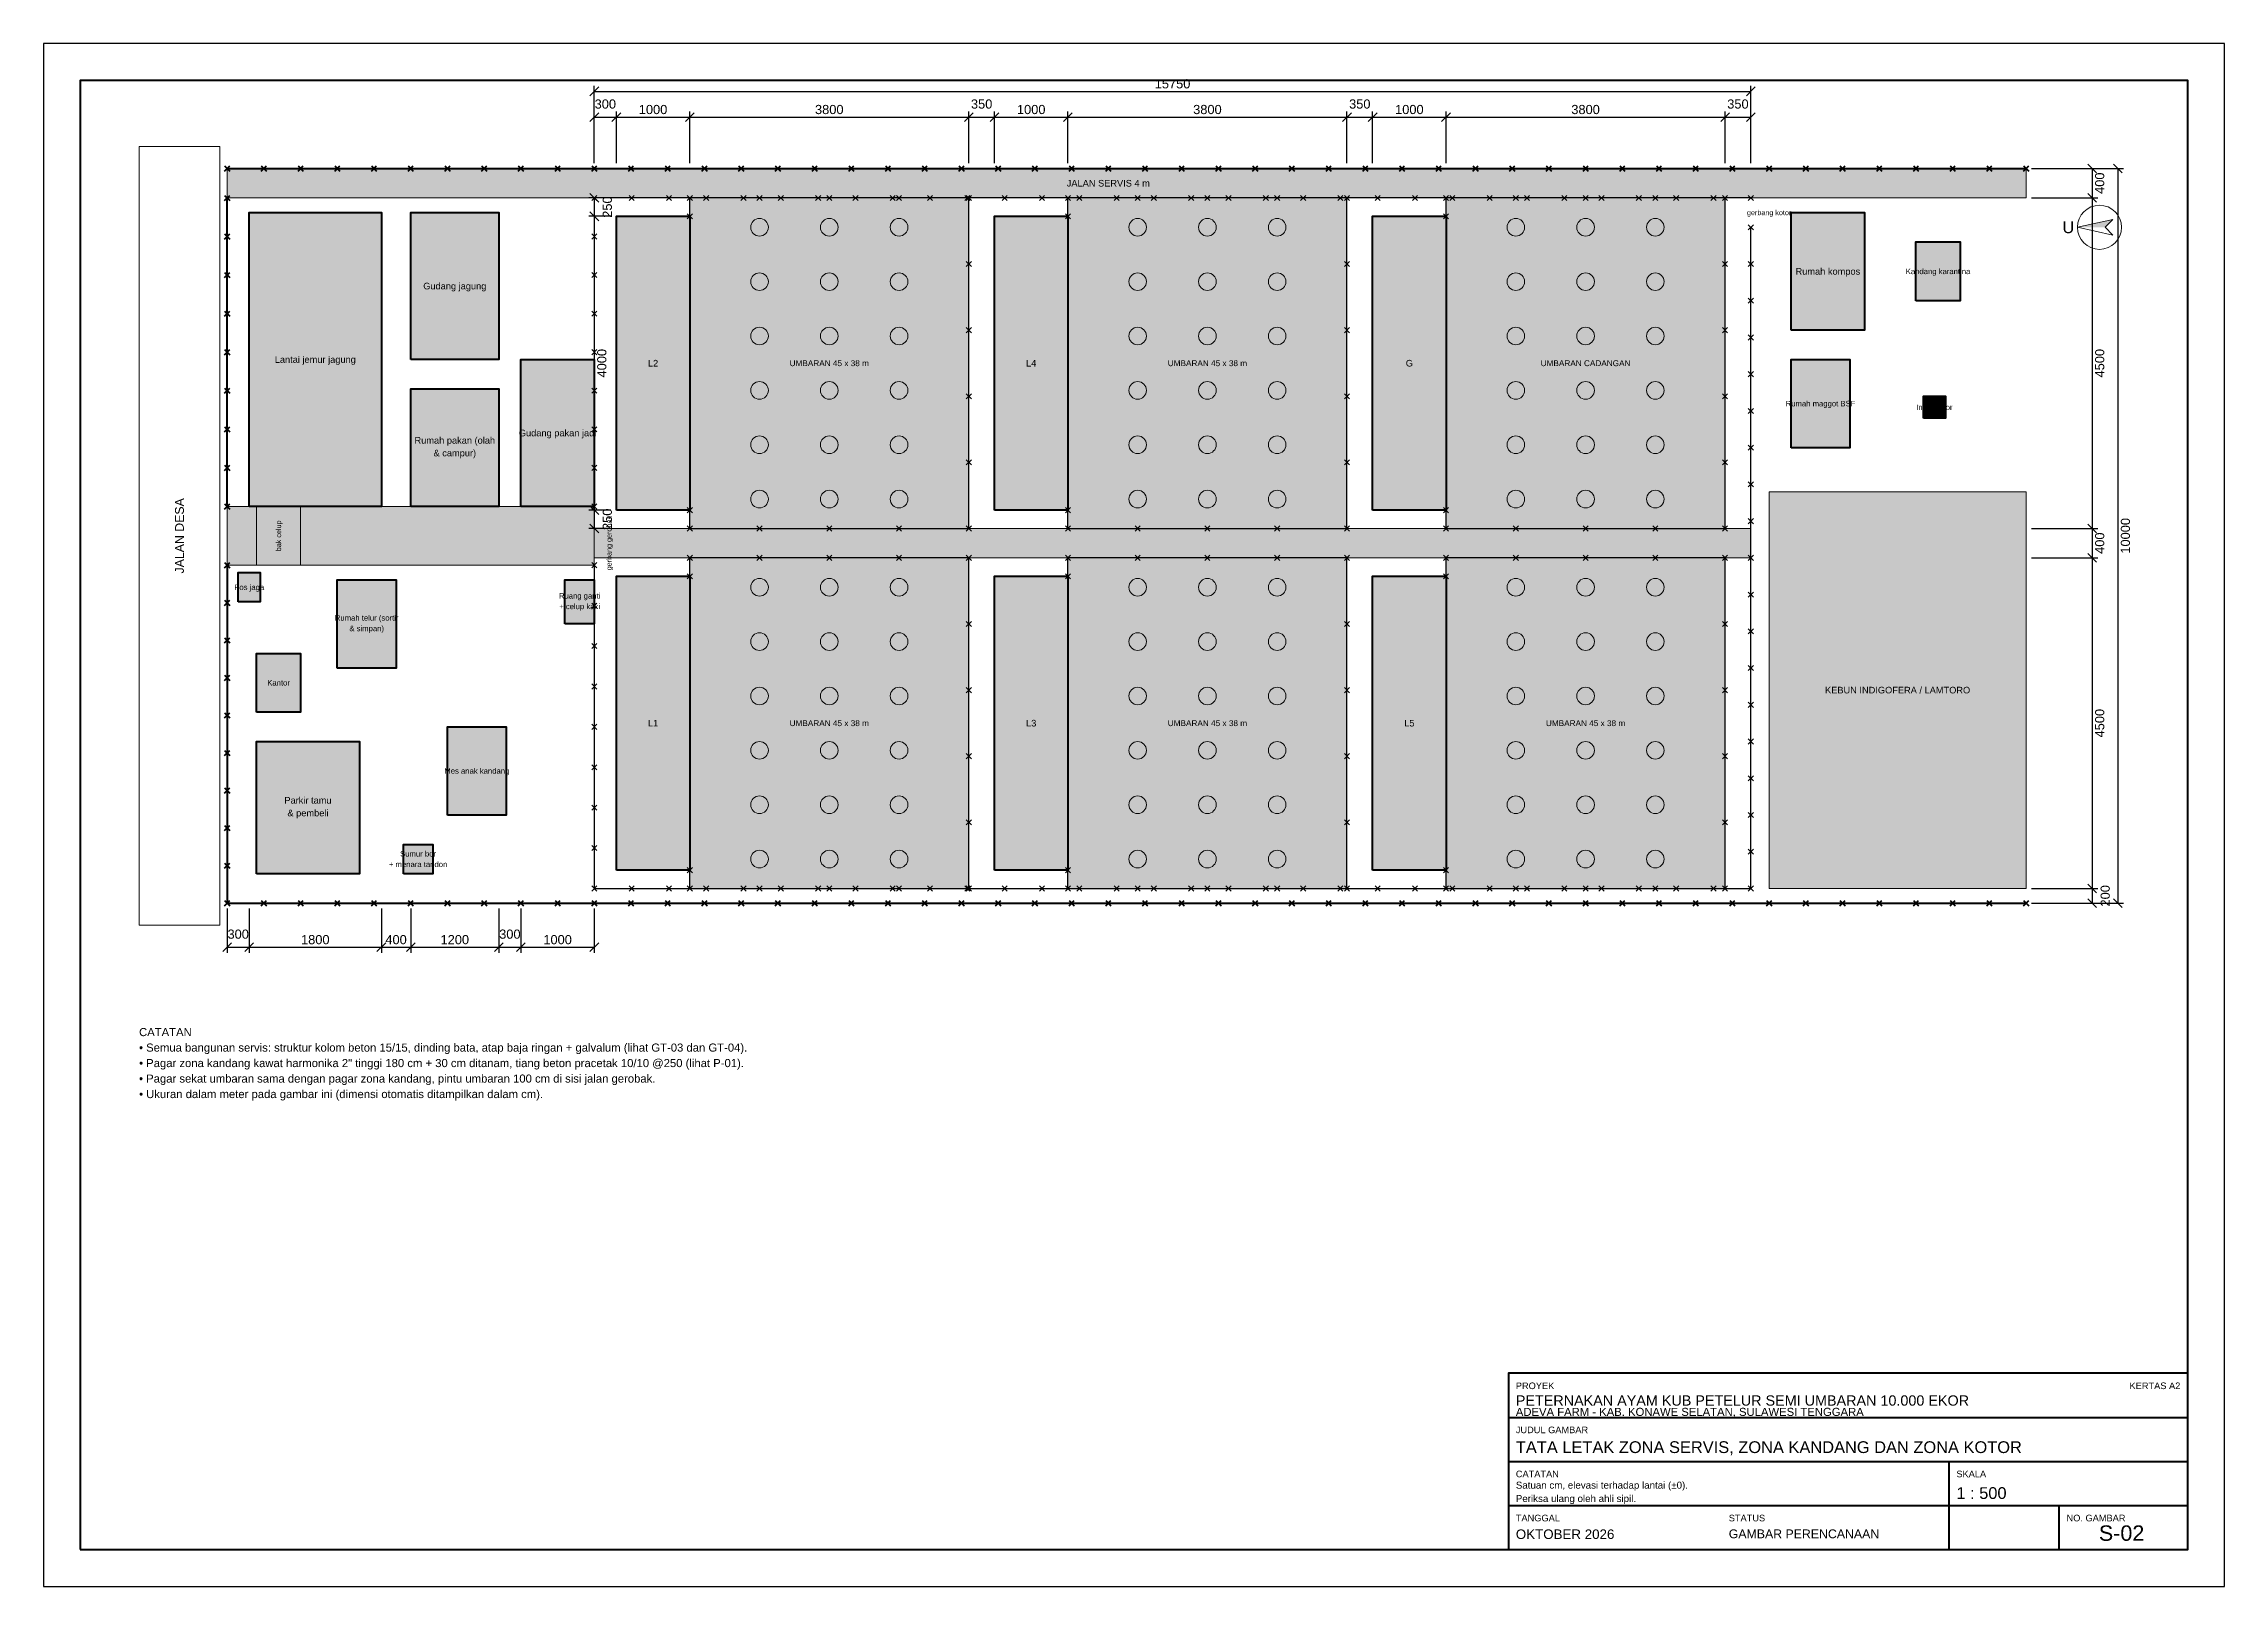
# Model space of a CAD drawing. Header units: centimetres. Extents: x 0 to 113138, y 0 to 42000.
# Drawn here: x 61400 to 91100, y 0 to 21000 of the extents above; entities that cross this region are included whole.
import ezdxf
from ezdxf.enums import TextEntityAlignment as Align

# ---------------------------------------------------------------- set-up
doc = ezdxf.new("R2010")
doc.units = ezdxf.units.CM
for name, color, linetype, lineweight in [('A-AIR', 5, 'CONTINUOUS', 18), ('A-DIM', 140, 'CONTINUOUS', 13), ('A-FRAME', 7, 'CONTINUOUS', 50), ('A-HATCH', 8, 'CONTINUOUS', 9), ('A-LANSKAP', 82, 'CONTINUOUS', 13), ('A-PAGAR', 94, 'CONTINUOUS', 25), ('A-STRUKTUR', 7, 'CONTINUOUS', 50), ('A-TANAH', 34, 'CONTINUOUS', 18), ('A-TEKS', 7, 'CONTINUOUS', 18)]:
    doc.layers.add(name, color=color, linetype=linetype, lineweight=lineweight)
doc.styles.add('ARIAL', font='arial.ttf')
doc.dimstyles.new('D500', dxfattribs={"dimtxt": 125, "dimasz": 100, "dimexe": 75, "dimexo": 75, "dimgap": 40, "dimtad": 1, "dimdec": 0, "dimtxsty": 'ARIAL', "dimtsz": 60, "dimcen": 2.5, "dimclrd": 140, "dimclre": 140, "dimclrt": 250, "dimazin": 3, "dimtfac": 1, "dimtmove": 0, "dimatfit": 3})

msp = doc.modelspace()

# ---------------------------------------------------------------- hatches: boundary and pattern name
at = {"layer": 'A-HATCH', "true_color": 0xd6d8d6}
h = msp.add_hatch(color=8, dxfattribs=at)
h.dxf.hatch_style = 1
h.paths.add_polyline_path([(63900, 18900), (63900, 19300), (88400, 19300), (88400, 18900)])
at = {"layer": 'A-HATCH', "true_color": 0xdeeece}
h = msp.add_hatch(color=8, dxfattribs=at)
h.dxf.hatch_style = 1
h.paths.add_polyline_path([(70200, 14400), (70200, 18900), (74000, 18900), (74000, 14400)])
h = msp.add_hatch(color=8, dxfattribs=at)
h.dxf.hatch_style = 1
h.paths.add_polyline_path([(75350, 14400), (75350, 18900), (79150, 18900), (79150, 14400)])
h = msp.add_hatch(color=8, dxfattribs=at)
h.dxf.hatch_style = 1
h.paths.add_polyline_path([(80500, 14400), (80500, 18900), (84300, 18900), (84300, 14400)])
at = {"layer": 'A-HATCH', "true_color": 0xecd6b4}
h = msp.add_hatch(color=8, dxfattribs=at)
h.dxf.hatch_style = 1
h.paths.add_polyline_path([(64200, 14700), (64200, 18700), (66000, 18700), (66000, 14700)])
h = msp.add_hatch(color=8, dxfattribs=at)
h.dxf.hatch_style = 1
h.paths.add_polyline_path([(66400, 16700), (66400, 18700), (67600, 18700), (67600, 16700)])
at = {"layer": 'A-HATCH', "true_color": 0xcdd6d2}
h = msp.add_hatch(color=8, dxfattribs=at)
h.dxf.hatch_style = 1
h.paths.add_polyline_path([(69200, 14650), (69200, 18650), (70200, 18650), (70200, 14650)])
h = msp.add_hatch(color=8, dxfattribs=at)
h.dxf.hatch_style = 1
h.paths.add_polyline_path([(74350, 14650), (74350, 18650), (75350, 18650), (75350, 14650)])
at = {"layer": 'A-HATCH', "true_color": 0xf6deba}
h = msp.add_hatch(color=8, dxfattribs=at)
h.dxf.hatch_style = 1
h.paths.add_polyline_path([(79500, 14650), (79500, 18650), (80500, 18650), (80500, 14650)])
at = {"layer": 'A-HATCH', "true_color": 0xecd6b4}
h = msp.add_hatch(color=8, dxfattribs=at)
h.dxf.hatch_style = 1
h.paths.add_polyline_path([(85200, 17100), (85200, 18700), (86200, 18700), (86200, 17100)])
at = {"layer": 'A-HATCH'}
h = msp.add_hatch(color=7, dxfattribs=at)
h.dxf.hatch_style = 1
h.paths.add_polyline_path([(89100, 18500), (89475, 18500), (89580, 18605)])
at = {"layer": 'A-HATCH', "true_color": 0xecd6b4}
h = msp.add_hatch(color=8, dxfattribs=at)
h.dxf.hatch_style = 1
h.paths.add_polyline_path([(86900, 17500), (86900, 18300), (87500, 18300), (87500, 17500)])
h = msp.add_hatch(color=8, dxfattribs=at)
h.dxf.hatch_style = 1
h.paths.add_polyline_path([(67900, 14700), (67900, 16700), (68900, 16700), (68900, 14700)])
h = msp.add_hatch(color=8, dxfattribs=at)
h.dxf.hatch_style = 1
h.paths.add_polyline_path([(85200, 15500), (85200, 16700), (86000, 16700), (86000, 15500)])
h = msp.add_hatch(color=8, dxfattribs=at)
h.dxf.hatch_style = 1
h.paths.add_polyline_path([(66400, 14700), (66400, 16300), (67600, 16300), (67600, 14700)])
h = msp.add_hatch(color=8, dxfattribs=at)
h.dxf.hatch_style = 1
h.paths.add_polyline_path([(87000, 15900), (87000, 16200), (87300, 16200), (87300, 15900)])
at = {"layer": 'A-HATCH', "true_color": 0xc8e2bc}
h = msp.add_hatch(color=8, dxfattribs=at)
h.dxf.hatch_style = 1
h.paths.add_polyline_path([(84900, 9500), (84900, 14900), (88400, 14900), (88400, 9500)])
at = {"layer": 'A-HATCH', "true_color": 0xd6d8d6}
h = msp.add_hatch(color=8, dxfattribs=at)
h.dxf.hatch_style = 1
h.paths.add_polyline_path([(63900, 13900), (63900, 14700), (68900, 14700), (68900, 13900)])
h = msp.add_hatch(color=8, dxfattribs=at)
h.dxf.hatch_style = 1
h.paths.add_polyline_path([(68900, 14000), (68900, 14400), (84650, 14400), (84650, 14000)])
at = {"layer": 'A-HATCH', "true_color": 0xdeeece}
h = msp.add_hatch(color=8, dxfattribs=at)
h.dxf.hatch_style = 1
h.paths.add_polyline_path([(70200, 9500), (70200, 14000), (74000, 14000), (74000, 9500)])
h = msp.add_hatch(color=8, dxfattribs=at)
h.dxf.hatch_style = 1
h.paths.add_polyline_path([(75350, 9500), (75350, 14000), (79150, 14000), (79150, 9500)])
h = msp.add_hatch(color=8, dxfattribs=at)
h.dxf.hatch_style = 1
h.paths.add_polyline_path([(80500, 9500), (80500, 14000), (84300, 14000), (84300, 9500)])
at = {"layer": 'A-HATCH', "true_color": 0xecd6b4}
h = msp.add_hatch(color=8, dxfattribs=at)
h.dxf.hatch_style = 1
h.paths.add_polyline_path([(64050, 13400), (64050, 13800), (64350, 13800), (64350, 13400)])
h = msp.add_hatch(color=8, dxfattribs=at)
h.dxf.hatch_style = 1
h.paths.add_polyline_path([(65400, 12500), (65400, 13700), (66200, 13700), (66200, 12500)])
h = msp.add_hatch(color=8, dxfattribs=at)
h.dxf.hatch_style = 1
h.paths.add_polyline_path([(68500, 13100), (68500, 13700), (68900, 13700), (68900, 13100)])
at = {"layer": 'A-HATCH', "true_color": 0xcdd6d2}
h = msp.add_hatch(color=8, dxfattribs=at)
h.dxf.hatch_style = 1
h.paths.add_polyline_path([(69200, 9750), (69200, 13750), (70200, 13750), (70200, 9750)])
h = msp.add_hatch(color=8, dxfattribs=at)
h.dxf.hatch_style = 1
h.paths.add_polyline_path([(74350, 9750), (74350, 13750), (75350, 13750), (75350, 9750)])
h = msp.add_hatch(color=8, dxfattribs=at)
h.dxf.hatch_style = 1
h.paths.add_polyline_path([(79500, 9750), (79500, 13750), (80500, 13750), (80500, 9750)])
at = {"layer": 'A-HATCH', "true_color": 0xecd6b4}
h = msp.add_hatch(color=8, dxfattribs=at)
h.dxf.hatch_style = 1
h.paths.add_polyline_path([(64300, 11900), (64300, 12700), (64900, 12700), (64900, 11900)])
h = msp.add_hatch(color=8, dxfattribs=at)
h.dxf.hatch_style = 1
h.paths.add_polyline_path([(66900, 10500), (66900, 11700), (67700, 11700), (67700, 10500)])
h = msp.add_hatch(color=8, dxfattribs=at)
h.dxf.hatch_style = 1
h.paths.add_polyline_path([(64300, 9700), (64300, 11500), (65700, 11500), (65700, 9700)])
h = msp.add_hatch(color=8, dxfattribs=at)
h.dxf.hatch_style = 1
h.paths.add_polyline_path([(66300, 9700), (66300, 10100), (66700, 10100), (66700, 9700)])

# ---------------------------------------------------------------- linework, layer by layer
at = {"layer": 'A-AIR'}
msp.add_lwpolyline([(64300, 13900), (64300, 14700), (64900, 14700), (64900, 13900)], close=True, dxfattribs=at)
at = {"layer": 'A-FRAME'}
for p, q in [((63865, 19265), (63935, 19335)), ((63865, 19335), (63935, 19265)), ((64365, 19265), (64435, 19335)), ((64365, 19335), (64435, 19265)), ((64865, 19265), (64935, 19335)), ((64865, 19335), (64935, 19265)), ((65365, 19265), (65435, 19335)), ((65365, 19335), (65435, 19265)), ((65865, 19265), (65935, 19335)), ((65865, 19335), (65935, 19265)), ((66365, 19265), (66435, 19335)), ((66365, 19335), (66435, 19265)), ((66865, 19265), (66935, 19335)), ((66865, 19335), (66935, 19265)), ((67365, 19265), (67435, 19335)), ((67365, 19335), (67435, 19265)), ((67865, 19265), (67935, 19335)), ((67865, 19335), (67935, 19265)), ((68365, 19265), (68435, 19335)), ((68365, 19335), (68435, 19265)), ((68865, 19265), (68935, 19335)), ((68865, 19335), (68935, 19265)), ((69365, 19265), (69435, 19335)), ((69365, 19335), (69435, 19265)), ((69865, 19265), (69935, 19335)), ((69865, 19335), (69935, 19265)), ((70365, 19265), (70435, 19335)), ((70365, 19335), (70435, 19265)), ((70865, 19265), (70935, 19335)), ((70865, 19335), (70935, 19265)), ((71365, 19265), (71435, 19335)), ((71365, 19335), (71435, 19265)), ((71865, 19265), (71935, 19335)), ((71865, 19335), (71935, 19265)), ((72365, 19265), (72435, 19335)), ((72365, 19335), (72435, 19265)), ((72865, 19265), (72935, 19335)), ((72865, 19335), (72935, 19265)), ((73365, 19265), (73435, 19335)), ((73365, 19335), (73435, 19265)), ((73865, 19265), (73935, 19335)), ((73865, 19335), (73935, 19265)), ((74365, 19265), (74435, 19335)), ((74365, 19335), (74435, 19265)), ((74865, 19265), (74935, 19335)), ((74865, 19335), (74935, 19265)), ((75365, 19265), (75435, 19335)), ((75365, 19335), (75435, 19265)), ((75865, 19265), (75935, 19335)), ((75865, 19335), (75935, 19265)), ((76365, 19265), (76435, 19335)), ((76365, 19335), (76435, 19265)), ((76865, 19265), (76935, 19335)), ((76865, 19335), (76935, 19265)), ((77365, 19265), (77435, 19335)), ((77365, 19335), (77435, 19265)), ((77865, 19265), (77935, 19335)), ((77865, 19335), (77935, 19265)), ((78365, 19265), (78435, 19335)), ((78365, 19335), (78435, 19265)), ((78865, 19265), (78935, 19335)), ((78865, 19335), (78935, 19265)), ((79365, 19265), (79435, 19335)), ((79365, 19335), (79435, 19265)), ((79865, 19265), (79935, 19335)), ((79865, 19335), (79935, 19265)), ((80365, 19265), (80435, 19335)), ((80365, 19335), (80435, 19265)), ((80865, 19265), (80935, 19335)), ((80865, 19335), (80935, 19265)), ((81365, 19265), (81435, 19335)), ((81365, 19335), (81435, 19265)), ((81865, 19265), (81935, 19335)), ((81865, 19335), (81935, 19265)), ((82365, 19265), (82435, 19335)), ((82365, 19335), (82435, 19265)), ((82865, 19265), (82935, 19335)), ((82865, 19335), (82935, 19265)), ((83365, 19265), (83435, 19335)), ((83365, 19335), (83435, 19265)), ((83865, 19265), (83935, 19335)), ((83865, 19335), (83935, 19265)), ((84365, 19265), (84435, 19335)), ((84365, 19335), (84435, 19265)), ((84865, 19265), (84935, 19335)), ((84865, 19335), (84935, 19265)), ((85365, 19265), (85435, 19335)), ((85365, 19335), (85435, 19265)), ((85865, 19265), (85935, 19335)), ((85865, 19335), (85935, 19265)), ((86365, 19265), (86435, 19335)), ((86365, 19335), (86435, 19265)), ((86865, 19265), (86935, 19335)), ((86865, 19335), (86935, 19265)), ((87365, 19265), (87435, 19335)), ((87365, 19335), (87435, 19265)), ((87865, 19265), (87935, 19335)), ((87865, 19335), (87935, 19265)), ((88365, 19265), (88435, 19335)), ((88365, 19335), (88435, 19265)), ((63865, 18865), (63935, 18935)), ((63865, 18935), (63935, 18865)), ((63865, 18340), (63935, 18410)), ((63865, 18410), (63935, 18340)), ((63865, 17815), (63935, 17885)), ((63865, 17885), (63935, 17815)), ((63865, 17290), (63935, 17360)), ((63865, 17360), (63935, 17290)), ((63865, 16765), (63935, 16835)), ((63865, 16835), (63935, 16765)), ((63865, 16240), (63935, 16310)), ((63865, 16310), (63935, 16240)), ((63865, 15715), (63935, 15785)), ((63865, 15785), (63935, 15715)), ((63865, 15190), (63935, 15260)), ((63865, 15260), (63935, 15190)), ((63865, 14665), (63935, 14735)), ((63865, 14735), (63935, 14665)), ((63865, 13865), (63935, 13935)), ((63865, 13935), (63935, 13865)), ((63865, 13353.89), (63935, 13423.89)), ((63865, 13423.89), (63935, 13353.89)), ((63865, 12842.78), (63935, 12912.78)), ((63865, 12912.78), (63935, 12842.78)), ((63865, 12331.67), (63935, 12401.67)), ((63865, 12401.67), (63935, 12331.67)), ((63865, 11820.56), (63935, 11890.56)), ((63865, 11890.56), (63935, 11820.56)), ((63865, 11309.44), (63935, 11379.44)), ((63865, 11379.44), (63935, 11309.44)), ((63865, 10798.33), (63935, 10868.33)), ((63865, 10868.33), (63935, 10798.33)), ((63865, 10287.22), (63935, 10357.22)), ((63865, 10357.22), (63935, 10287.22)), ((63865, 9776.11), (63935, 9846.11)), ((63865, 9846.11), (63935, 9776.11)), ((63865, 9265), (63935, 9335)), ((63865, 9335), (63935, 9265)), ((63865, 9265), (63935, 9335)), ((63865, 9335), (63935, 9265)), ((64365, 9265), (64435, 9335)), ((64365, 9335), (64435, 9265)), ((64865, 9265), (64935, 9335)), ((64865, 9335), (64935, 9265)), ((65365, 9265), (65435, 9335)), ((65365, 9335), (65435, 9265)), ((65865, 9265), (65935, 9335)), ((65865, 9335), (65935, 9265)), ((66365, 9265), (66435, 9335)), ((66365, 9335), (66435, 9265)), ((66865, 9265), (66935, 9335)), ((66865, 9335), (66935, 9265)), ((67365, 9265), (67435, 9335)), ((67365, 9335), (67435, 9265)), ((67865, 9265), (67935, 9335)), ((67865, 9335), (67935, 9265)), ((68365, 9265), (68435, 9335)), ((68365, 9335), (68435, 9265)), ((68865, 9265), (68935, 9335)), ((68865, 9335), (68935, 9265)), ((69365, 9265), (69435, 9335)), ((69365, 9335), (69435, 9265)), ((69865, 9265), (69935, 9335)), ((69865, 9335), (69935, 9265)), ((70365, 9265), (70435, 9335)), ((70365, 9335), (70435, 9265)), ((70865, 9265), (70935, 9335)), ((70865, 9335), (70935, 9265)), ((71365, 9265), (71435, 9335)), ((71365, 9335), (71435, 9265)), ((71865, 9265), (71935, 9335)), ((71865, 9335), (71935, 9265)), ((72365, 9265), (72435, 9335)), ((72365, 9335), (72435, 9265)), ((72865, 9265), (72935, 9335)), ((72865, 9335), (72935, 9265)), ((73365, 9265), (73435, 9335)), ((73365, 9335), (73435, 9265)), ((73865, 9265), (73935, 9335)), ((73865, 9335), (73935, 9265)), ((74365, 9265), (74435, 9335)), ((74365, 9335), (74435, 9265)), ((74865, 9265), (74935, 9335)), ((74865, 9335), (74935, 9265)), ((75365, 9265), (75435, 9335)), ((75365, 9335), (75435, 9265)), ((75865, 9265), (75935, 9335)), ((75865, 9335), (75935, 9265)), ((76365, 9265), (76435, 9335)), ((76365, 9335), (76435, 9265)), ((76865, 9265), (76935, 9335)), ((76865, 9335), (76935, 9265)), ((77365, 9265), (77435, 9335)), ((77365, 9335), (77435, 9265)), ((77865, 9265), (77935, 9335)), ((77865, 9335), (77935, 9265)), ((78365, 9265), (78435, 9335)), ((78365, 9335), (78435, 9265)), ((78865, 9265), (78935, 9335)), ((78865, 9335), (78935, 9265)), ((79365, 9265), (79435, 9335)), ((79365, 9335), (79435, 9265)), ((79865, 9265), (79935, 9335)), ((79865, 9335), (79935, 9265)), ((80365, 9265), (80435, 9335)), ((80365, 9335), (80435, 9265)), ((80865, 9265), (80935, 9335)), ((80865, 9335), (80935, 9265)), ((81365, 9265), (81435, 9335)), ((81365, 9335), (81435, 9265)), ((81865, 9265), (81935, 9335)), ((81865, 9335), (81935, 9265)), ((82365, 9265), (82435, 9335)), ((82365, 9335), (82435, 9265)), ((82865, 9265), (82935, 9335)), ((82865, 9335), (82935, 9265)), ((83365, 9265), (83435, 9335)), ((83365, 9335), (83435, 9265)), ((83865, 9265), (83935, 9335)), ((83865, 9335), (83935, 9265)), ((84365, 9265), (84435, 9335)), ((84365, 9335), (84435, 9265)), ((84865, 9265), (84935, 9335)), ((84865, 9335), (84935, 9265)), ((85365, 9265), (85435, 9335)), ((85365, 9335), (85435, 9265)), ((85865, 9265), (85935, 9335)), ((85865, 9335), (85935, 9265)), ((86365, 9265), (86435, 9335)), ((86365, 9335), (86435, 9265)), ((86865, 9265), (86935, 9335)), ((86865, 9335), (86935, 9265)), ((87365, 9265), (87435, 9335)), ((87365, 9335), (87435, 9265)), ((87865, 9265), (87935, 9335)), ((87865, 9335), (87935, 9265)), ((88365, 9265), (88435, 9335)), ((88365, 9335), (88435, 9265)), ((81350, 2300), (90600, 2300)), ((81350, 1700), (90600, 1700)), ((87350, 500), (87350, 1700)), ((81350, 1100), (90600, 1100)), ((88850, 500), (88850, 1100))]:
    msp.add_line(p, q, dxfattribs=at)
at = {"layer": 'A-FRAME', "lineweight": 25}
msp.add_lwpolyline([(61400, 0), (91100, 0), (91100, 21000), (61400, 21000)], close=True, dxfattribs=at)
at = {"layer": 'A-FRAME'}
for points in [[(61900, 500), (90600, 500), (90600, 20500), (61900, 20500)], [(81350, 500), (90600, 500), (90600, 2900), (81350, 2900)]]:
    msp.add_lwpolyline(points, close=True, dxfattribs=at)
for points in [[(63900, 19300), (88400, 19300)], [(63900, 19300), (88400, 19300)], [(63900, 14700), (63900, 18900)], [(63900, 13900), (63900, 9300), (88400, 9300)], [(63900, 9300), (88400, 9300)]]:
    msp.add_lwpolyline(points, dxfattribs=at)
at = {"layer": 'A-HATCH'}
for points in [[(63900, 18900), (63900, 19300), (88400, 19300), (88400, 18900)], [(63900, 13900), (63900, 14700), (68900, 14700), (68900, 13900)], [(68900, 14000), (68900, 14400), (84650, 14400), (84650, 14000)]]:
    msp.add_lwpolyline(points, close=True, dxfattribs=at)
at = {"layer": 'A-LANSKAP'}
for points in [[(70200, 14400), (70200, 18900), (74000, 18900), (74000, 14400)], [(75350, 14400), (75350, 18900), (79150, 18900), (79150, 14400)], [(80500, 14400), (80500, 18900), (84300, 18900), (84300, 14400)], [(84900, 9500), (84900, 14900), (88400, 14900), (88400, 9500)], [(70200, 9500), (70200, 14000), (74000, 14000), (74000, 9500)], [(75350, 9500), (75350, 14000), (79150, 14000), (79150, 9500)], [(80500, 9500), (80500, 14000), (84300, 14000), (84300, 9500)]]:
    msp.add_lwpolyline(points, close=True, dxfattribs=at)
for centre in [(71150, 18500), (72100, 18500), (73050, 18500), (76300, 18500), (77250, 18500), (78200, 18500), (81450, 18500), (82400, 18500), (83350, 18500), (71150, 17760), (72100, 17760), (73050, 17760), (76300, 17760), (77250, 17760), (78200, 17760), (81450, 17760), (82400, 17760), (83350, 17760), (71150, 17020), (72100, 17020), (73050, 17020), (76300, 17020), (77250, 17020), (78200, 17020), (81450, 17020), (82400, 17020), (83350, 17020), (71150, 16280), (72100, 16280), (73050, 16280), (76300, 16280), (77250, 16280), (78200, 16280), (81450, 16280), (82400, 16280), (83350, 16280), (71150, 15540), (72100, 15540), (73050, 15540), (76300, 15540), (77250, 15540), (78200, 15540), (81450, 15540), (82400, 15540), (83350, 15540), (71150, 14800), (72100, 14800), (73050, 14800), (76300, 14800), (77250, 14800), (78200, 14800), (81450, 14800), (82400, 14800), (83350, 14800), (71150, 13600), (72100, 13600), (73050, 13600), (76300, 13600), (77250, 13600), (78200, 13600), (81450, 13600), (82400, 13600), (83350, 13600), (71150, 12860), (72100, 12860), (73050, 12860), (76300, 12860), (77250, 12860), (78200, 12860), (81450, 12860), (82400, 12860), (83350, 12860), (71150, 12120), (72100, 12120), (73050, 12120), (76300, 12120), (77250, 12120), (78200, 12120), (81450, 12120), (82400, 12120), (83350, 12120), (71150, 11380), (72100, 11380), (73050, 11380), (76300, 11380), (77250, 11380), (78200, 11380), (81450, 11380), (82400, 11380), (83350, 11380), (71150, 10640), (72100, 10640), (73050, 10640), (76300, 10640), (77250, 10640), (78200, 10640), (81450, 10640), (82400, 10640), (83350, 10640), (71150, 9900), (72100, 9900), (73050, 9900), (76300, 9900), (77250, 9900), (78200, 9900), (81450, 9900), (82400, 9900), (83350, 9900)]:
    msp.add_circle(centre, 120, dxfattribs=at)
at = {"layer": 'A-PAGAR'}
for p, q in [((68865, 18865), (68935, 18935)), ((68865, 18935), (68935, 18865)), ((68865, 18865), (68935, 18935)), ((68865, 18935), (68935, 18865)), ((69373.06, 18865), (69443.06, 18935)), ((69373.06, 18935), (69443.06, 18865)), ((69881.13, 18865), (69951.13, 18935)), ((69881.13, 18935), (69951.13, 18865)), ((70165, 18865), (70235, 18935)), ((70165, 18935), (70235, 18865)), ((70165, 18865), (70235, 18935)), ((70165, 18935), (70235, 18865)), ((70389.19, 18865), (70459.19, 18935)), ((70389.19, 18935), (70459.19, 18865)), ((70897.26, 18865), (70967.26, 18935)), ((70897.26, 18935), (70967.26, 18865)), ((71115, 18865), (71185, 18935)), ((71115, 18935), (71185, 18865)), ((71405.32, 18865), (71475.32, 18935)), ((71405.32, 18935), (71475.32, 18865)), ((71913.39, 18865), (71983.39, 18935)), ((71913.39, 18935), (71983.39, 18865)), ((72065, 18865), (72135, 18935)), ((72065, 18935), (72135, 18865)), ((72421.45, 18865), (72491.45, 18935)), ((72421.45, 18935), (72491.45, 18865)), ((72929.52, 18865), (72999.52, 18935)), ((72929.52, 18935), (72999.52, 18865)), ((73015, 18865), (73085, 18935)), ((73015, 18935), (73085, 18865)), ((73437.58, 18865), (73507.58, 18935)), ((73437.58, 18935), (73507.58, 18865)), ((73945.65, 18865), (74015.65, 18935)), ((73945.65, 18935), (74015.65, 18865)), ((73965, 18865), (74035, 18935)), ((73965, 18935), (74035, 18865)), ((73965, 18865), (74035, 18935)), ((73965, 18935), (74035, 18865)), ((74453.71, 18865), (74523.71, 18935)), ((74453.71, 18935), (74523.71, 18865)), ((74961.77, 18865), (75031.77, 18935)), ((74961.77, 18935), (75031.77, 18865)), ((75315, 18865), (75385, 18935)), ((75315, 18935), (75385, 18865)), ((75315, 18865), (75385, 18935)), ((75315, 18935), (75385, 18865)), ((75469.84, 18865), (75539.84, 18935)), ((75469.84, 18935), (75539.84, 18865)), ((75977.9, 18865), (76047.9, 18935)), ((75977.9, 18935), (76047.9, 18865)), ((76265, 18865), (76335, 18935)), ((76265, 18935), (76335, 18865)), ((76485.97, 18865), (76555.97, 18935)), ((76485.97, 18935), (76555.97, 18865)), ((76994.03, 18865), (77064.03, 18935)), ((76994.03, 18935), (77064.03, 18865)), ((77215, 18865), (77285, 18935)), ((77215, 18935), (77285, 18865)), ((77502.1, 18865), (77572.1, 18935)), ((77502.1, 18935), (77572.1, 18865)), ((78010.16, 18865), (78080.16, 18935)), ((78010.16, 18935), (78080.16, 18865)), ((78165, 18865), (78235, 18935)), ((78165, 18935), (78235, 18865)), ((78518.23, 18865), (78588.23, 18935)), ((78518.23, 18935), (78588.23, 18865)), ((79026.29, 18865), (79096.29, 18935)), ((79026.29, 18935), (79096.29, 18865)), ((79115, 18865), (79185, 18935)), ((79115, 18935), (79185, 18865)), ((79115, 18865), (79185, 18935)), ((79115, 18935), (79185, 18865)), ((79534.35, 18865), (79604.35, 18935)), ((79534.35, 18935), (79604.35, 18865)), ((80042.42, 18865), (80112.42, 18935)), ((80042.42, 18935), (80112.42, 18865)), ((80465, 18865), (80535, 18935)), ((80465, 18935), (80535, 18865)), ((80465, 18865), (80535, 18935)), ((80465, 18935), (80535, 18865)), ((80550.48, 18865), (80620.48, 18935)), ((80550.48, 18935), (80620.48, 18865)), ((81058.55, 18865), (81128.55, 18935)), ((81058.55, 18935), (81128.55, 18865)), ((81415, 18865), (81485, 18935)), ((81415, 18935), (81485, 18865)), ((81566.61, 18865), (81636.61, 18935)), ((81566.61, 18935), (81636.61, 18865)), ((82074.68, 18865), (82144.68, 18935)), ((82074.68, 18935), (82144.68, 18865)), ((82365, 18865), (82435, 18935)), ((82365, 18935), (82435, 18865)), ((82582.74, 18865), (82652.74, 18935)), ((82582.74, 18935), (82652.74, 18865)), ((83090.81, 18865), (83160.81, 18935)), ((83090.81, 18935), (83160.81, 18865)), ((83315, 18865), (83385, 18935)), ((83315, 18935), (83385, 18865)), ((83598.87, 18865), (83668.87, 18935)), ((83598.87, 18935), (83668.87, 18865)), ((84106.94, 18865), (84176.94, 18935)), ((84106.94, 18935), (84176.94, 18865)), ((84265, 18865), (84335, 18935)), ((84265, 18935), (84335, 18865)), ((84265, 18865), (84335, 18935)), ((84265, 18935), (84335, 18865)), ((84615, 18865), (84685, 18935)), ((84615, 18935), (84685, 18865)), ((70165, 18615), (70235, 18685)), ((70165, 18685), (70235, 18615)), ((75315, 18615), (75385, 18685)), ((75315, 18685), (75385, 18615)), ((80465, 18615), (80535, 18685)), ((80465, 18685), (80535, 18615)), ((84615, 18465), (84685, 18535)), ((84615, 18535), (84685, 18465)), ((68865, 18340), (68935, 18410)), ((68865, 18410), (68935, 18340)), ((68865, 17815), (68935, 17885)), ((68865, 17885), (68935, 17815)), ((73965, 17965), (74035, 18035)), ((73965, 18035), (74035, 17965)), ((79115, 17965), (79185, 18035)), ((79115, 18035), (79185, 17965)), ((84265, 17965), (84335, 18035)), ((84265, 18035), (84335, 17965)), ((84615, 17965), (84685, 18035)), ((84615, 18035), (84685, 17965)), ((84615, 17465), (84685, 17535)), ((84615, 17535), (84685, 17465)), ((68865, 17290), (68935, 17360)), ((68865, 17360), (68935, 17290)), ((73965, 17065), (74035, 17135)), ((73965, 17135), (74035, 17065)), ((79115, 17065), (79185, 17135)), ((79115, 17135), (79185, 17065)), ((84265, 17065), (84335, 17135)), ((84265, 17135), (84335, 17065)), ((84615, 16965), (84685, 17035)), ((84615, 17035), (84685, 16965)), ((68865, 16765), (68935, 16835)), ((68865, 16835), (68935, 16765)), ((84615, 16465), (84685, 16535)), ((84615, 16535), (84685, 16465)), ((68865, 16240), (68935, 16310)), ((68865, 16310), (68935, 16240)), ((73965, 16165), (74035, 16235)), ((73965, 16235), (74035, 16165)), ((79115, 16165), (79185, 16235)), ((79115, 16235), (79185, 16165)), ((84265, 16165), (84335, 16235)), ((84265, 16235), (84335, 16165)), ((68865, 15715), (68935, 15785)), ((68865, 15785), (68935, 15715)), ((84615, 15965), (84685, 16035)), ((84615, 16035), (84685, 15965)), ((84615, 15465), (84685, 15535)), ((84615, 15535), (84685, 15465)), ((68865, 15190), (68935, 15260)), ((68865, 15260), (68935, 15190)), ((73965, 15265), (74035, 15335)), ((73965, 15335), (74035, 15265)), ((79115, 15265), (79185, 15335)), ((79115, 15335), (79185, 15265)), ((84265, 15265), (84335, 15335)), ((84265, 15335), (84335, 15265)), ((84615, 14965), (84685, 15035)), ((84615, 15035), (84685, 14965)), ((68865, 14665), (68935, 14735)), ((68865, 14735), (68935, 14665)), ((70165, 14615), (70235, 14685)), ((70165, 14685), (70235, 14615)), ((75315, 14615), (75385, 14685)), ((75315, 14685), (75385, 14615)), ((80465, 14615), (80535, 14685)), ((80465, 14685), (80535, 14615)), ((70165, 14365), (70235, 14435)), ((70165, 14435), (70235, 14365)), ((70165, 14365), (70235, 14435)), ((70165, 14435), (70235, 14365)), ((71115, 14365), (71185, 14435)), ((71115, 14435), (71185, 14365)), ((72065, 14365), (72135, 14435)), ((72065, 14435), (72135, 14365)), ((73015, 14365), (73085, 14435)), ((73015, 14435), (73085, 14365)), ((73965, 14365), (74035, 14435)), ((73965, 14435), (74035, 14365)), ((73965, 14365), (74035, 14435)), ((73965, 14435), (74035, 14365)), ((75315, 14365), (75385, 14435)), ((75315, 14435), (75385, 14365)), ((75315, 14365), (75385, 14435)), ((75315, 14435), (75385, 14365)), ((76265, 14365), (76335, 14435)), ((76265, 14435), (76335, 14365)), ((77215, 14365), (77285, 14435)), ((77215, 14435), (77285, 14365)), ((78165, 14365), (78235, 14435)), ((78165, 14435), (78235, 14365)), ((79115, 14365), (79185, 14435)), ((79115, 14435), (79185, 14365)), ((79115, 14365), (79185, 14435)), ((79115, 14435), (79185, 14365)), ((80465, 14365), (80535, 14435)), ((80465, 14435), (80535, 14365)), ((80465, 14365), (80535, 14435)), ((80465, 14435), (80535, 14365)), ((81415, 14365), (81485, 14435)), ((81415, 14435), (81485, 14365)), ((82365, 14365), (82435, 14435)), ((82365, 14435), (82435, 14365)), ((83315, 14365), (83385, 14435)), ((83315, 14435), (83385, 14365)), ((84265, 14365), (84335, 14435)), ((84265, 14435), (84335, 14365)), ((84265, 14365), (84335, 14435)), ((84265, 14435), (84335, 14365)), ((84615, 14465), (84685, 14535)), ((84615, 14535), (84685, 14465)), ((70165, 13965), (70235, 14035)), ((70165, 14035), (70235, 13965)), ((70165, 13965), (70235, 14035)), ((70165, 14035), (70235, 13965)), ((71115, 13965), (71185, 14035)), ((71115, 14035), (71185, 13965)), ((72065, 13965), (72135, 14035)), ((72065, 14035), (72135, 13965)), ((73015, 13965), (73085, 14035)), ((73015, 14035), (73085, 13965)), ((73965, 13965), (74035, 14035)), ((73965, 14035), (74035, 13965)), ((73965, 13965), (74035, 14035)), ((73965, 14035), (74035, 13965)), ((75315, 13965), (75385, 14035)), ((75315, 14035), (75385, 13965)), ((75315, 13965), (75385, 14035)), ((75315, 14035), (75385, 13965)), ((76265, 13965), (76335, 14035)), ((76265, 14035), (76335, 13965)), ((77215, 13965), (77285, 14035)), ((77215, 14035), (77285, 13965)), ((78165, 13965), (78235, 14035)), ((78165, 14035), (78235, 13965)), ((79115, 13965), (79185, 14035)), ((79115, 14035), (79185, 13965)), ((79115, 13965), (79185, 14035)), ((79115, 14035), (79185, 13965)), ((80465, 13965), (80535, 14035)), ((80465, 14035), (80535, 13965)), ((80465, 13965), (80535, 14035)), ((80465, 14035), (80535, 13965)), ((81415, 13965), (81485, 14035)), ((81415, 14035), (81485, 13965)), ((82365, 13965), (82435, 14035)), ((82365, 14035), (82435, 13965)), ((83315, 13965), (83385, 14035)), ((83315, 14035), (83385, 13965)), ((84265, 13965), (84335, 14035)), ((84265, 14035), (84335, 13965)), ((84265, 13965), (84335, 14035)), ((84265, 14035), (84335, 13965)), ((84615, 13965), (84685, 14035)), ((84615, 14035), (84685, 13965)), ((68865, 13865), (68935, 13935)), ((68865, 13935), (68935, 13865)), ((70165, 13715), (70235, 13785)), ((70165, 13785), (70235, 13715)), ((75315, 13715), (75385, 13785)), ((75315, 13785), (75385, 13715)), ((80465, 13715), (80535, 13785)), ((80465, 13785), (80535, 13715)), ((68865, 13315), (68935, 13385)), ((68865, 13385), (68935, 13315)), ((84615, 13465), (84685, 13535)), ((84615, 13535), (84685, 13465)), ((73965, 13065), (74035, 13135)), ((73965, 13135), (74035, 13065)), ((79115, 13065), (79185, 13135)), ((79115, 13135), (79185, 13065)), ((84265, 13065), (84335, 13135)), ((84265, 13135), (84335, 13065)), ((68865, 12765), (68935, 12835)), ((68865, 12835), (68935, 12765)), ((84615, 12965), (84685, 13035)), ((84615, 13035), (84685, 12965)), ((84615, 12465), (84685, 12535)), ((84615, 12535), (84685, 12465)), ((68865, 12215), (68935, 12285)), ((68865, 12285), (68935, 12215)), ((73965, 12165), (74035, 12235)), ((73965, 12235), (74035, 12165)), ((79115, 12165), (79185, 12235)), ((79115, 12235), (79185, 12165)), ((84265, 12165), (84335, 12235)), ((84265, 12235), (84335, 12165)), ((84615, 11965), (84685, 12035)), ((84615, 12035), (84685, 11965)), ((68865, 11665), (68935, 11735)), ((68865, 11735), (68935, 11665)), ((73965, 11265), (74035, 11335)), ((73965, 11335), (74035, 11265)), ((79115, 11265), (79185, 11335)), ((79115, 11335), (79185, 11265)), ((84265, 11265), (84335, 11335)), ((84265, 11335), (84335, 11265)), ((84615, 11465), (84685, 11535)), ((84615, 11535), (84685, 11465)), ((68865, 11115), (68935, 11185)), ((68865, 11185), (68935, 11115)), ((84615, 10965), (84685, 11035)), ((84615, 11035), (84685, 10965)), ((68865, 10565), (68935, 10635)), ((68865, 10635), (68935, 10565)), ((73965, 10365), (74035, 10435)), ((73965, 10435), (74035, 10365)), ((79115, 10365), (79185, 10435)), ((79115, 10435), (79185, 10365)), ((84265, 10365), (84335, 10435)), ((84265, 10435), (84335, 10365)), ((84615, 10465), (84685, 10535)), ((84615, 10535), (84685, 10465)), ((68865, 10015), (68935, 10085)), ((68865, 10085), (68935, 10015)), ((84615, 9965), (84685, 10035)), ((84615, 10035), (84685, 9965)), ((68865, 9465), (68935, 9535)), ((68865, 9535), (68935, 9465)), ((68865, 9465), (68935, 9535)), ((68865, 9535), (68935, 9465)), ((69373.06, 9465), (69443.06, 9535)), ((69373.06, 9535), (69443.06, 9465)), ((69881.13, 9465), (69951.13, 9535)), ((69881.13, 9535), (69951.13, 9465)), ((70165, 9715), (70235, 9785)), ((70165, 9785), (70235, 9715)), ((70165, 9465), (70235, 9535)), ((70165, 9535), (70235, 9465)), ((70165, 9465), (70235, 9535)), ((70165, 9535), (70235, 9465)), ((70389.19, 9465), (70459.19, 9535)), ((70389.19, 9535), (70459.19, 9465)), ((70897.26, 9465), (70967.26, 9535)), ((70897.26, 9535), (70967.26, 9465)), ((71115, 9465), (71185, 9535)), ((71115, 9535), (71185, 9465)), ((71405.32, 9465), (71475.32, 9535)), ((71405.32, 9535), (71475.32, 9465)), ((71913.39, 9465), (71983.39, 9535)), ((71913.39, 9535), (71983.39, 9465)), ((72065, 9465), (72135, 9535)), ((72065, 9535), (72135, 9465)), ((72421.45, 9465), (72491.45, 9535)), ((72421.45, 9535), (72491.45, 9465)), ((72929.52, 9465), (72999.52, 9535)), ((72929.52, 9535), (72999.52, 9465)), ((73015, 9465), (73085, 9535)), ((73015, 9535), (73085, 9465)), ((73437.58, 9465), (73507.58, 9535)), ((73437.58, 9535), (73507.58, 9465)), ((73945.65, 9465), (74015.65, 9535)), ((73945.65, 9535), (74015.65, 9465)), ((73965, 9465), (74035, 9535)), ((73965, 9535), (74035, 9465)), ((73965, 9465), (74035, 9535)), ((73965, 9535), (74035, 9465)), ((74453.71, 9465), (74523.71, 9535)), ((74453.71, 9535), (74523.71, 9465)), ((74961.77, 9465), (75031.77, 9535)), ((74961.77, 9535), (75031.77, 9465)), ((75315, 9715), (75385, 9785)), ((75315, 9785), (75385, 9715)), ((75315, 9465), (75385, 9535)), ((75315, 9535), (75385, 9465)), ((75315, 9465), (75385, 9535)), ((75315, 9535), (75385, 9465)), ((75469.84, 9465), (75539.84, 9535)), ((75469.84, 9535), (75539.84, 9465)), ((75977.9, 9465), (76047.9, 9535)), ((75977.9, 9535), (76047.9, 9465)), ((76265, 9465), (76335, 9535)), ((76265, 9535), (76335, 9465)), ((76485.97, 9465), (76555.97, 9535)), ((76485.97, 9535), (76555.97, 9465)), ((76994.03, 9465), (77064.03, 9535)), ((76994.03, 9535), (77064.03, 9465)), ((77215, 9465), (77285, 9535)), ((77215, 9535), (77285, 9465)), ((77502.1, 9465), (77572.1, 9535)), ((77502.1, 9535), (77572.1, 9465)), ((78010.16, 9465), (78080.16, 9535)), ((78010.16, 9535), (78080.16, 9465)), ((78165, 9465), (78235, 9535)), ((78165, 9535), (78235, 9465)), ((78518.23, 9465), (78588.23, 9535)), ((78518.23, 9535), (78588.23, 9465)), ((79026.29, 9465), (79096.29, 9535)), ((79026.29, 9535), (79096.29, 9465)), ((79115, 9465), (79185, 9535)), ((79115, 9535), (79185, 9465)), ((79115, 9465), (79185, 9535)), ((79115, 9535), (79185, 9465)), ((79534.35, 9465), (79604.35, 9535)), ((79534.35, 9535), (79604.35, 9465)), ((80042.42, 9465), (80112.42, 9535)), ((80042.42, 9535), (80112.42, 9465)), ((80465, 9715), (80535, 9785)), ((80465, 9785), (80535, 9715)), ((80465, 9465), (80535, 9535)), ((80465, 9535), (80535, 9465)), ((80465, 9465), (80535, 9535)), ((80465, 9535), (80535, 9465)), ((80550.48, 9465), (80620.48, 9535)), ((80550.48, 9535), (80620.48, 9465)), ((81058.55, 9465), (81128.55, 9535)), ((81058.55, 9535), (81128.55, 9465)), ((81415, 9465), (81485, 9535)), ((81415, 9535), (81485, 9465)), ((81566.61, 9465), (81636.61, 9535)), ((81566.61, 9535), (81636.61, 9465)), ((82074.68, 9465), (82144.68, 9535)), ((82074.68, 9535), (82144.68, 9465)), ((82365, 9465), (82435, 9535)), ((82365, 9535), (82435, 9465)), ((82582.74, 9465), (82652.74, 9535)), ((82582.74, 9535), (82652.74, 9465)), ((83090.81, 9465), (83160.81, 9535)), ((83090.81, 9535), (83160.81, 9465)), ((83315, 9465), (83385, 9535)), ((83315, 9535), (83385, 9465)), ((83598.87, 9465), (83668.87, 9535)), ((83598.87, 9535), (83668.87, 9465)), ((84106.94, 9465), (84176.94, 9535)), ((84106.94, 9535), (84176.94, 9465)), ((84265, 9465), (84335, 9535)), ((84265, 9535), (84335, 9465)), ((84265, 9465), (84335, 9535)), ((84265, 9535), (84335, 9465)), ((84615, 9465), (84685, 9535)), ((84615, 9535), (84685, 9465)), ((84615, 9465), (84685, 9535)), ((84615, 9535), (84685, 9465))]:
    msp.add_line(p, q, dxfattribs=at)
for points in [[(84650, 18900), (68900, 18900), (68900, 14700)], [(70200, 14400), (74000, 14400), (74000, 18900), (70200, 18900)], [(70200, 18650), (70200, 18900)], [(75350, 14400), (79150, 14400), (79150, 18900), (75350, 18900)], [(75350, 18650), (75350, 18900)], [(80500, 14400), (84300, 14400), (84300, 18900), (80500, 18900)], [(80500, 18650), (80500, 18900)], [(68900, 13900), (68900, 9500), (84650, 9500), (84650, 18500)], [(70200, 14400), (70200, 14650)], [(75350, 14400), (75350, 14650)], [(80500, 14400), (80500, 14650)], [(70200, 9500), (74000, 9500), (74000, 14000), (70200, 14000)], [(70200, 13750), (70200, 14000)], [(75350, 9500), (79150, 9500), (79150, 14000), (75350, 14000)], [(75350, 13750), (75350, 14000)], [(80500, 9500), (84300, 9500), (84300, 14000), (80500, 14000)], [(80500, 13750), (80500, 14000)], [(70200, 9500), (70200, 9750)], [(75350, 9500), (75350, 9750)], [(80500, 9500), (80500, 9750)]]:
    msp.add_lwpolyline(points, dxfattribs=at)
at = {"layer": 'A-STRUKTUR'}
for points in [[(64200, 14700), (64200, 18700), (66000, 18700), (66000, 14700)], [(66400, 16700), (66400, 18700), (67600, 18700), (67600, 16700)], [(69200, 14650), (69200, 18650), (70200, 18650), (70200, 14650)], [(74350, 14650), (74350, 18650), (75350, 18650), (75350, 14650)], [(79500, 14650), (79500, 18650), (80500, 18650), (80500, 14650)], [(85200, 17100), (85200, 18700), (86200, 18700), (86200, 17100)], [(86900, 17500), (86900, 18300), (87500, 18300), (87500, 17500)], [(67900, 14700), (67900, 16700), (68900, 16700), (68900, 14700)], [(85200, 15500), (85200, 16700), (86000, 16700), (86000, 15500)], [(66400, 14700), (66400, 16300), (67600, 16300), (67600, 14700)], [(87000, 15900), (87000, 16200), (87300, 16200), (87300, 15900)], [(64050, 13400), (64050, 13800), (64350, 13800), (64350, 13400)], [(65400, 12500), (65400, 13700), (66200, 13700), (66200, 12500)], [(68500, 13100), (68500, 13700), (68900, 13700), (68900, 13100)], [(69200, 9750), (69200, 13750), (70200, 13750), (70200, 9750)], [(74350, 9750), (74350, 13750), (75350, 13750), (75350, 9750)], [(79500, 9750), (79500, 13750), (80500, 13750), (80500, 9750)], [(64300, 11900), (64300, 12700), (64900, 12700), (64900, 11900)], [(66900, 10500), (66900, 11700), (67700, 11700), (67700, 10500)], [(64300, 9700), (64300, 11500), (65700, 11500), (65700, 9700)], [(66300, 9700), (66300, 10100), (66700, 10100), (66700, 9700)]]:
    msp.add_lwpolyline(points, close=True, dxfattribs=at)
at = {"layer": 'A-TANAH'}
msp.add_lwpolyline([(62700, 9000), (63800, 9000), (63800, 19600), (62700, 19600)], close=True, dxfattribs=at)
at = {"layer": 'A-TEKS'}
msp.add_lwpolyline([(89100, 18500), (89580, 18395), (89475, 18500), (89580, 18605)], close=True, dxfattribs=at)
msp.add_circle((89400, 18500), 300, dxfattribs=at)

# ---------------------------------------------------------------- texts
at = {"layer": 'A-TEKS', "style": 'ARIAL'}
for s, height, p in [('JALAN SERVIS 4 m', 90, (75900, 19100)), ('gerbang kotor', 70, (84900, 18700)), ('U', 160, (88975, 18500)), ('Rumah kompos', 90, (85700, 17900)), ('Kandang karantina', 75, (87200, 17900)), ('Gudang jagung', 90, (67000, 17700)), ('Lantai jemur jagung', 90, (65100, 16700)), ('L2', 90, (69700, 16650)), ('UMBARAN 45 x 38 m', 80, (72100, 16650)), ('L4', 90, (74850, 16650)), ('UMBARAN 45 x 38 m', 80, (77250, 16650)), ('G', 90, (80000, 16650)), ('UMBARAN CADANGAN', 80, (82400, 16650)), ('Rumah maggot BSF', 75, (85600, 16100)), ('Insinerator', 75, (87150, 16050)), ('Gudang pakan jadi', 90, (68400, 15700)), ('Pos jaga', 75, (64200, 13600)), ('Kantor', 75, (64600, 12300)), ('KEBUN INDIGOFERA / LAMTORO', 90, (86650, 12200)), ('L1', 90, (69700, 11750)), ('UMBARAN 45 x 38 m', 80, (72100, 11750)), ('L3', 90, (74850, 11750)), ('UMBARAN 45 x 38 m', 80, (77250, 11750)), ('L5', 90, (80000, 11750)), ('UMBARAN 45 x 38 m', 80, (82400, 11750)), ('Mes anak kandang', 75, (67300, 11100)), ('S-02', 210, (89700, 725))]:
    msp.add_text(s, height=height, dxfattribs=at).set_placement(p, align=Align.MIDDLE_CENTER)
for s, height, p in [('JALAN DESA', 120, (63250, 14300)), ('gerbang gerobak', 70, (69100, 14200)), ('bak celup', 70, (64600, 14300))]:
    msp.add_text(s, height=height, rotation=90, dxfattribs=at).set_placement(p, align=Align.MIDDLE_CENTER)
for s, height, p in [('PROYEK', 90, (81450, 2775)), ('ADEVA FARM - KAB. KONAWE SELATAN, SULAWESI TENGGARA', 110, (81450, 2430)), ('PETERNAKAN AYAM KUB PETELUR SEMI UMBARAN 10.000 EKOR', 140, (81450, 2600)), ('JUDUL GAMBAR', 90, (81450, 2175)), ('TATA LETAK ZONA SERVIS, ZONA KANDANG DAN ZONA KOTOR', 160, (81450, 1975)), ('CATATAN', 90, (81450, 1575)), ('SKALA', 90, (87450, 1575)), ('1 : 500', 160, (87450, 1350)), ('TANGGAL', 90, (81450, 975)), ('STATUS', 90, (84350, 975)), ('NO. GAMBAR', 90, (88950, 975)), ('OKTOBER 2026', 130, (81450, 775)), ('GAMBAR PERENCANAAN', 120, (84350, 775))]:
    msp.add_text(s, height=height, dxfattribs=at).set_placement(p, align=Align.TOP_LEFT)
msp.add_text('KERTAS A2', height=90, dxfattribs=at).set_placement((90500, 2775), align=Align.TOP_RIGHT)
at = {"layer": 'A-TEKS', "line_spacing_factor": 1.15, "style": 'ARIAL'}
for s, insert, char_height, attachment_point in [('Rumah pakan (olah\\P& campur)', (67000, 15500), 90, 5), ('Ruang ganti\\P+ celup kaki', (68700, 13400), 75, 5), ('Rumah telur (sortir\\P& simpan)', (65800, 13100), 75, 5), ('Parkir tamu\\P& pembeli', (65000, 10600), 90, 5), ('Sumur bor\\P+ menara tandon', (66500, 9900), 75, 5), ('Satuan cm, elevasi terhadap lantai (±0).\\PPeriksa ulang oleh ahli sipil.', (81450, 1425), 95, 1)]:
    msp.add_mtext(s, dxfattribs=dict(at, insert=insert, char_height=char_height, attachment_point=attachment_point))
at = {"layer": 'A-TEKS', "insert": (62700, 7600), "char_height": 110, "width": 16500, "attachment_point": 1, "line_spacing_factor": 1.15, "style": 'ARIAL'}
msp.add_mtext('CATATAN\\P• Semua bangunan servis: struktur kolom beton 15/15, dinding bata, atap baja ringan + galvalum (lihat GT-03 dan GT-04).\\P• Pagar zona kandang kawat harmonika 2" tinggi 180 cm + 30 cm ditanam, tiang beton pracetak 10/10 @250 (lihat P-01).\\P• Pagar sekat umbaran sama dengan pagar zona kandang, pintu umbaran 100 cm di sisi jalan gerobak.\\P• Ukuran dalam meter pada gambar ini (dimensi otomatis ditampilkan dalam cm).', dxfattribs=at)

# ---------------------------------------------------------------- dimensions: what is measured, and where the dimension line sits
at = {"layer": 'A-DIM'}
for base, p1, p2 in [((68900, 20350), (68900, 19300), (84650, 19300)), ((68900, 20000), (68900, 19300), (69200, 19300)), ((74000, 20000), (74000, 19300), (74350, 19300)), ((79150, 20000), (79150, 19300), (79500, 19300)), ((84300, 20000), (84300, 19300), (84650, 19300)), ((69200, 20000), (69200, 19300), (70200, 19300)), ((70200, 20000), (70200, 19300), (74000, 19300)), ((74350, 20000), (74350, 19300), (75350, 19300)), ((75350, 20000), (75350, 19300), (79150, 19300)), ((79500, 20000), (79500, 19300), (80500, 19300)), ((80500, 20000), (80500, 19300), (84300, 19300)), ((63900, 8700), (63900, 9300), (64200, 9300)), ((64200, 8700), (64200, 9300), (66000, 9300)), ((66000, 8700), (66000, 9300), (66400, 9300)), ((66400, 8700), (66400, 9300), (67600, 9300)), ((67600, 8700), (67600, 9300), (67900, 9300)), ((67900, 8700), (67900, 9300), (68900, 9300))]:
    msp.add_linear_dim(base=base, p1=p1, p2=p2, dimstyle='D500', dxfattribs=at).render()
for base, p1, p2 in [((89300, 19300), (88400, 19300), (88400, 18900)), ((89650, 19300), (88400, 19300), (88400, 9300)), ((68900, 18900), (69200, 18900), (69200, 18650)), ((89300, 18900), (88400, 18900), (88400, 14400)), ((68900, 18650), (69200, 18650), (69200, 14650)), ((68900, 14650), (69200, 14650), (69200, 14400)), ((89300, 14400), (88400, 14400), (88400, 14000)), ((89300, 14000), (88400, 14000), (88400, 9500)), ((89300, 9500), (88400, 9500), (88400, 9300))]:
    msp.add_linear_dim(base=base, p1=p1, p2=p2, angle=90, dimstyle='D500', dxfattribs=at).render()

doc.saveas('drawing.dxf')
